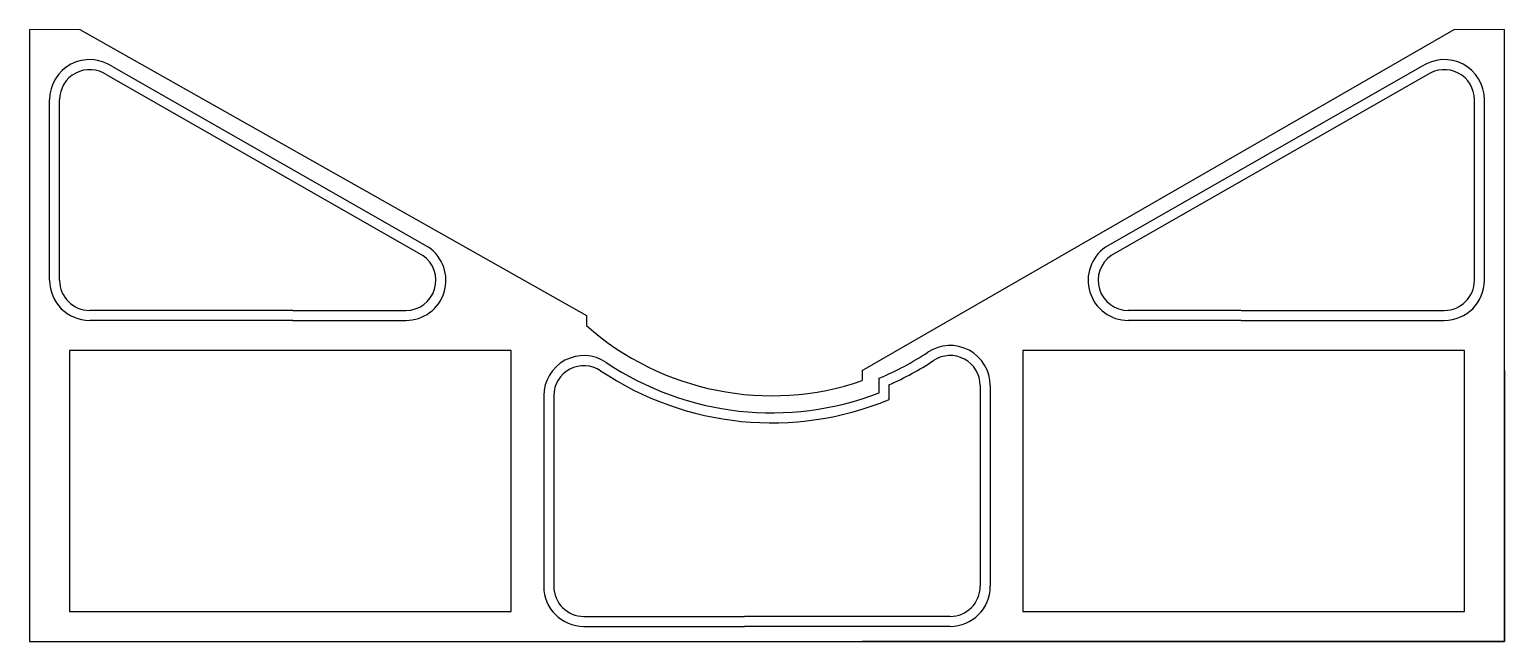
# Model space of a CAD drawing. Extents: x 0 to 18.4, y 0 to 7.6.
import ezdxf

# ---------------------------------------------------------------- set-up
doc = ezdxf.new("R2010")
doc.units = 0
doc.header["$LTSCALE"] = 5
doc.header["$MEASUREMENT"] = 0
doc.layers.add('Z0_LOWERTHIRD', color=4, linetype='Continuous')

msp = doc.modelspace()

# ---------------------------------------------------------------- linework, layer by layer
at = {"layer": 'Z0_LOWERTHIRD', "color": 6, "linetype": 'Continuous', "lineweight": 25}
for p, q in [((0, 7.625), (0, 0)), ((0.625, 7.625), (6.938, 4.062)), ((10.375, 3.375), (17.75, 7.625)), ((18.375, 0), (18.375, 7.625)), ((0.962, 7.059), (4.9, 4.809)), ((1.033, 7.162), (4.97, 4.912)), ((17.342, 7.162), (13.405, 4.912)), ((17.413, 7.059), (13.475, 4.809)), ((0.25, 4.5), (0.25, 6.75)), ((0.375, 4.5), (0.375, 6.75)), ((18, 4.5), (18, 6.75)), ((18.125, 4.5), (18.125, 6.75)), ((3.281, 4.125), (0.75, 4.125)), ((3.281, 4.125), (4.688, 4.125)), ((6.938, 4.062), (6.938, 3.938)), ((15.094, 4.125), (13.688, 4.125)), ((15.094, 4.125), (17.625, 4.125)), ((3.281, 4), (0.75, 4)), ((3.281, 4), (4.688, 4)), ((15.094, 4), (13.688, 4)), ((15.094, 4), (17.625, 4)), ((0.5, 3.625), (0.5, 0.375)), ((6, 3.625), (0.5, 3.625)), ((6, 0.375), (6, 3.625)), ((12.375, 3.625), (12.375, 0.375)), ((17.875, 3.625), (12.375, 3.625)), ((17.875, 0.375), (17.875, 3.625)), ((10.375, 3.375), (10.375, 3.25)), ((18.375, 3.375), (18.375, 0)), ((10.585, 3.1), (10.585, 3.283)), ((10.71, 3.016), (10.71, 3.2)), ((11.844, 3.188), (11.844, 2)), ((11.969, 3.188), (11.969, 2)), ((6.406, 3.062), (6.406, 2)), ((6.531, 3.062), (6.531, 2)), ((6.406, 2), (6.406, 0.688)), ((6.531, 2), (6.531, 0.688)), ((11.844, 2), (11.844, 0.688)), ((11.969, 2), (11.969, 0.688)), ((0.5, 0.375), (6, 0.375)), ((12.375, 0.375), (17.875, 0.375)), ((6.906, 0.312), (8.906, 0.312)), ((6.906, 0.188), (8.906, 0.188)), ((11.469, 0.312), (8.906, 0.312)), ((11.469, 0.188), (8.906, 0.188)), ((0, 0), (18.375, 0)), ((0, 0), (6.938, 0)), ((18.375, 0), (10.375, 0))]:
    msp.add_line(p, q, dxfattribs=at)
at = {"layer": 'Z0_LOWERTHIRD', "color": 6, "linetype": 'Continuous', "lineweight": 5}
for p, q in [((0, 7.625), (0.625, 7.625)), ((18.375, 7.625), (17.75, 7.625))]:
    msp.add_line(p, q, dxfattribs=at)
at = {"layer": 'Z0_LOWERTHIRD', "color": 6, "linetype": 'Continuous', "lineweight": 25}
for centre, radius, start, end in [((0.75, 6.75), 0.5, 55.561, 180), ((17.625, 6.75), 0.5, 0, 124.439), ((0.75, 6.75), 0.375, 55.561, 180), ((17.625, 6.75), 0.375, 0, 124.439), ((4.688, 4.5), 0.5, -90, 55.561), ((4.688, 4.5), 0.375, -90, 55.561), ((13.688, 4.5), 0.5, 124.439, -90), ((13.688, 4.5), 0.375, 124.439, -90), ((0.75, 4.5), 0.5, 180, -90), ((0.75, 4.5), 0.375, 180, -90), ((17.625, 4.5), 0.5, -90, 0), ((17.625, 4.5), 0.375, -90, 0), ((9.246, 6.544), 3.482, -131.5331, -71.0868), ((11.469, 3.188), 0.5, 0, 123.5087), ((6.906, 3.062), 0.5, 56.0941, 180), ((9.246, 6.544), 3.526, -67.6796, -56.4913), ((9.246, 6.544), 3.651, -66.3579, -56.4913), ((11.469, 3.188), 0.375, 0, 123.5087), ((6.906, 3.062), 0.375, 56.0941, 180), ((9.246, 6.544), 3.82, -123.9059, -67.4648), ((9.246, 6.544), 3.695, -123.9059, -68.7532), ((6.906, 0.688), 0.5, 180, -90), ((6.906, 0.688), 0.375, 180, -90), ((11.469, 0.688), 0.375, -90, 0), ((11.469, 0.688), 0.5, -90, 0)]:
    msp.add_arc(centre, radius, start, end, dxfattribs=at)

doc.saveas('drawing.dxf')
